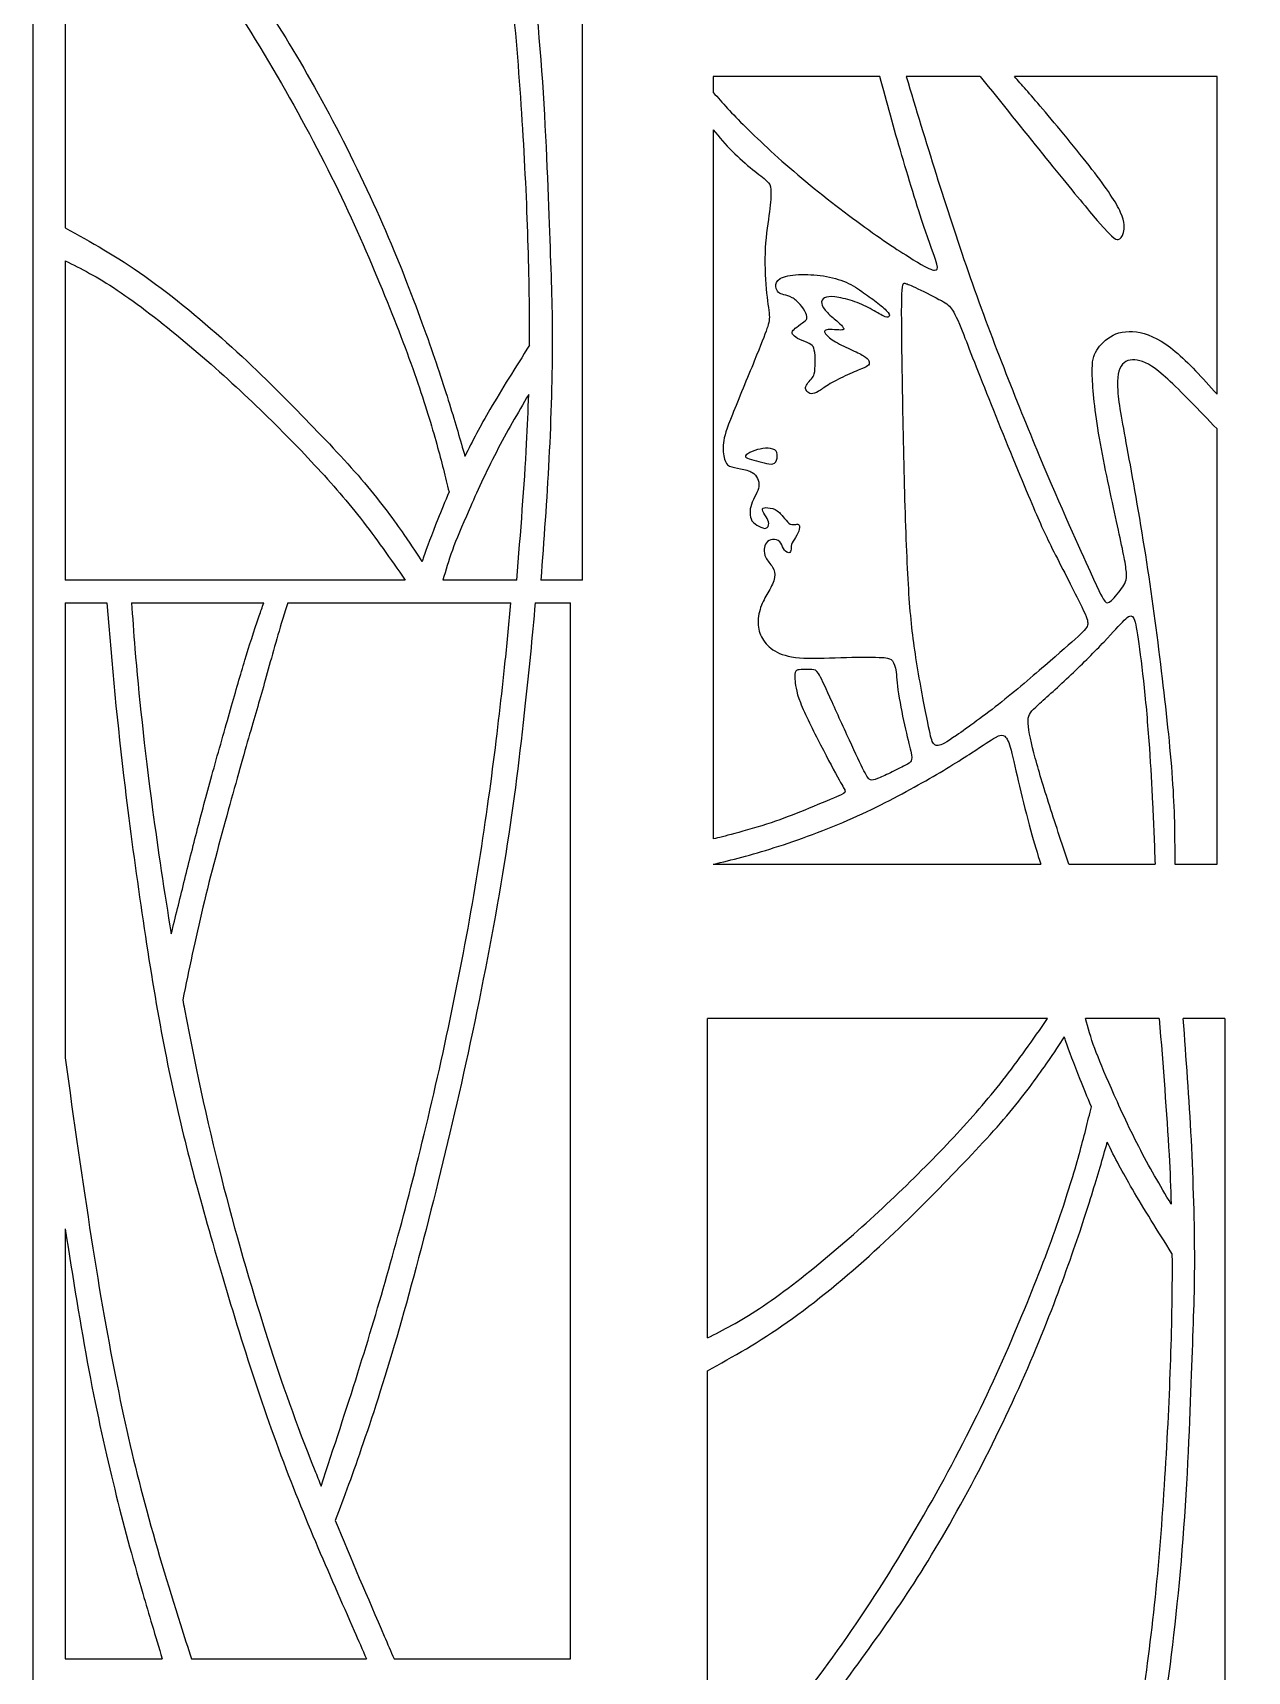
# Model space of a CAD drawing. Extents: x 0 to 80.9, y -7.4 to 60.
# Drawn here: x 43.56 to 53.63, y 6.97 to 20.57 of the extents above; entities that cross this region are included whole.
import ezdxf

# ---------------------------------------------------------------- set-up
doc = ezdxf.new("R2010")
doc.units = 0
doc.header["$MEASUREMENT"] = 0
doc.layers.add('LAYER_1', color=7, linetype='CONTINUOUS')

msp = doc.modelspace()

# ---------------------------------------------------------------- linework, layer by layer
at = {"layer": 'LAYER_1'}
msp.add_lwpolyline([(43.556, 0), (80.924, 0), (80.924, 36.314), (43.556, 36.314), (43.556, 0)], close=True, dxfattribs=at)
for points in [[(43.824, 22.557), (43.824, 22.557), (43.824, 18.949), (43.824, 18.949)], [(51.414, 20.205), (51.414, 20.205), (50.8, 20.205), (50.8, 20.205)], [(49.2, 19.763), (49.2, 19.763), (49.2, 13.878), (49.2, 13.878)], [(43.824, 18.677), (43.824, 18.677), (43.824, 16.027), (43.824, 16.027)], [(46.645, 16.027), (46.645, 16.027), (43.824, 16.027), (43.824, 16.027)], [(47.571, 16.027), (47.571, 16.027), (46.958, 16.027), (46.958, 16.027)], [(48.114, 16.027), (48.114, 16.027), (47.77, 16.027), (47.77, 16.027)], [(43.824, 15.838), (43.824, 15.838), (43.824, 12.061), (43.824, 12.061)], [(43.824, 15.838), (43.824, 15.838), (44.171, 15.838), (44.171, 15.838)], [(44.375, 15.838), (44.375, 15.838), (45.472, 15.838), (45.472, 15.838)], [(45.67, 15.838), (45.67, 15.838), (47.522, 15.838), (47.522, 15.838)], [(47.723, 15.838), (47.723, 15.838), (48.015, 15.838), (48.015, 15.838)], [(48.015, 7.073), (48.015, 7.073), (48.015, 15.838), (48.015, 15.838)], [(49.2, 13.668), (49.2, 13.668), (51.916, 13.668), (51.916, 13.668)], [(52.149, 13.668), (52.149, 13.668), (52.864, 13.668), (52.864, 13.668)], [(49.152, 9.738), (49.152, 9.738), (49.152, 12.388), (49.152, 12.388)], [(51.973, 12.388), (51.973, 12.388), (49.152, 12.388), (49.152, 12.388)], [(52.899, 12.388), (52.899, 12.388), (52.286, 12.388), (52.286, 12.388)], [(53.442, 12.388), (53.442, 12.388), (53.098, 12.388), (53.098, 12.388)], [(43.824, 10.643), (43.824, 10.643), (43.824, 7.073), (43.824, 7.073)], [(49.152, 5.857), (49.152, 5.857), (49.152, 9.465), (49.152, 9.465)], [(43.824, 7.073), (43.824, 7.073), (44.63, 7.073), (44.63, 7.073)], [(44.872, 7.073), (44.872, 7.073), (46.324, 7.073), (46.324, 7.073)], [(46.552, 7.073), (46.552, 7.073), (48.015, 7.073), (48.015, 7.073)]]:
    msp.add_open_spline(points, degree=3, dxfattribs=at)
for points, knots in [([(43.824, 22.557), (43.991, 22.378), (44.159, 22.198), (44.345, 21.981), (44.345, 21.981), (44.531, 21.764), (44.735, 21.51), (44.942, 21.217), (44.942, 21.217), (45.149, 20.925), (45.357, 20.594), (45.547, 20.27), (45.547, 20.27), (45.737, 19.945), (45.909, 19.627), (46.06, 19.319), (46.06, 19.319), (46.211, 19.011), (46.341, 18.714), (46.453, 18.44), (46.453, 18.44), (46.566, 18.166), (46.661, 17.916), (46.736, 17.701), (46.736, 17.701), (46.81, 17.486), (46.864, 17.307), (46.906, 17.155), (46.906, 17.155), (46.948, 17.004), (46.978, 16.881), (47.008, 16.759)], [0, 0, 0, 0, 0.111111, 0.111111, 0.111111, 0.111111, 0.222222, 0.222222, 0.222222, 0.222222, 0.333333, 0.333333, 0.333333, 0.333333, 0.444444, 0.444444, 0.444444, 0.444444, 0.555556, 0.555556, 0.555556, 0.555556, 0.666667, 0.666667, 0.666667, 0.666667, 0.777778, 0.777778, 0.777778, 0.777778, 1, 1, 1, 1]), ([(44.134, 22.557), (44.295, 22.371), (44.456, 22.185), (44.626, 21.973), (44.626, 21.973), (44.795, 21.76), (44.973, 21.52), (45.134, 21.297), (45.134, 21.297), (45.295, 21.074), (45.44, 20.867), (45.595, 20.62), (45.595, 20.62), (45.75, 20.373), (45.915, 20.086), (46.072, 19.784), (46.072, 19.784), (46.229, 19.483), (46.378, 19.166), (46.504, 18.872), (46.504, 18.872), (46.63, 18.577), (46.733, 18.305), (46.816, 18.073), (46.816, 18.073), (46.899, 17.842), (46.961, 17.652), (47.011, 17.489), (47.011, 17.489), (47.062, 17.326), (47.101, 17.189), (47.14, 17.053)], [0, 0, 0, 0, 0.111111, 0.111111, 0.111111, 0.111111, 0.222222, 0.222222, 0.222222, 0.222222, 0.333333, 0.333333, 0.333333, 0.333333, 0.444444, 0.444444, 0.444444, 0.444444, 0.555556, 0.555556, 0.555556, 0.555556, 0.666667, 0.666667, 0.666667, 0.666667, 0.777778, 0.777778, 0.777778, 0.777778, 1, 1, 1, 1]), ([(47.676, 17.976), (47.677, 18.009), (47.677, 18.042), (47.677, 18.074), (47.677, 18.074), (47.677, 18.364), (47.67, 18.655), (47.659, 18.968), (47.659, 18.968), (47.648, 19.281), (47.631, 19.616), (47.607, 19.967), (47.607, 19.967), (47.584, 20.318), (47.553, 20.686), (47.516, 21.018), (47.516, 21.018), (47.478, 21.35), (47.435, 21.645), (47.393, 21.896), (47.393, 21.896), (47.35, 22.146), (47.309, 22.352), (47.268, 22.557)], [0, 0, 0, 0, 0.142857, 0.142857, 0.142857, 0.142857, 0.285714, 0.285714, 0.285714, 0.285714, 0.428571, 0.428571, 0.428571, 0.428571, 0.571429, 0.571429, 0.571429, 0.571429, 0.714286, 0.714286, 0.714286, 0.714286, 1, 1, 1, 1]), ([(48.114, 16.027), (48.114, 16.027), (48.114, 22.557), (48.114, 22.557), (48.114, 22.557), (48.114, 22.557), (47.472, 22.557), (47.472, 22.557)], [0, 0, 0, 0, 0.333333, 0.333333, 0.333333, 0.333333, 1, 1, 1, 1]), ([(47.472, 22.557), (47.526, 22.275), (47.58, 21.993), (47.633, 21.609), (47.633, 21.609), (47.687, 21.226), (47.741, 20.74), (47.776, 20.252), (47.776, 20.252), (47.811, 19.765), (47.828, 19.275), (47.841, 18.915), (47.841, 18.915), (47.854, 18.556), (47.865, 18.326), (47.865, 18.032), (47.865, 18.032), (47.865, 17.738), (47.854, 17.378), (47.837, 17.033), (47.837, 17.033), (47.819, 16.688), (47.794, 16.357), (47.77, 16.027)], [0, 0, 0, 0, 0.142857, 0.142857, 0.142857, 0.142857, 0.285714, 0.285714, 0.285714, 0.285714, 0.428571, 0.428571, 0.428571, 0.428571, 0.571429, 0.571429, 0.571429, 0.571429, 0.714286, 0.714286, 0.714286, 0.714286, 1, 1, 1, 1]), ([(50.58, 20.205), (50.58, 20.205), (49.2, 20.205), (49.2, 20.205), (49.2, 20.205), (49.2, 20.205), (49.2, 20.073), (49.2, 20.073)], [0, 0, 0, 0, 0.333333, 0.333333, 0.333333, 0.333333, 1, 1, 1, 1]), ([(49.2, 20.073), (49.275, 19.988), (49.35, 19.902), (49.47, 19.784), (49.47, 19.784), (49.589, 19.666), (49.752, 19.515), (49.934, 19.362), (49.934, 19.362), (50.116, 19.21), (50.317, 19.055), (50.489, 18.932), (50.489, 18.932), (50.662, 18.808), (50.806, 18.716), (50.894, 18.664), (50.894, 18.664), (50.982, 18.612), (51.013, 18.599), (51.034, 18.598), (51.034, 18.598), (51.055, 18.597), (51.065, 18.607), (51.055, 18.649), (51.055, 18.649), (51.044, 18.691), (51.013, 18.764), (50.96, 18.922), (50.96, 18.922), (50.906, 19.08), (50.831, 19.323), (50.764, 19.551), (50.764, 19.551), (50.697, 19.779), (50.639, 19.992), (50.58, 20.205)], [0, 0, 0, 0, 0.1, 0.1, 0.1, 0.1, 0.2, 0.2, 0.2, 0.2, 0.3, 0.3, 0.3, 0.3, 0.4, 0.4, 0.4, 0.4, 0.5, 0.5, 0.5, 0.5, 0.6, 0.6, 0.6, 0.6, 0.7, 0.7, 0.7, 0.7, 0.8, 0.8, 0.8, 0.8, 1, 1, 1, 1]), ([(50.8, 20.205), (50.963, 19.666), (51.126, 19.126), (51.314, 18.587), (51.314, 18.587), (51.502, 18.047), (51.716, 17.507), (51.9, 17.067), (51.9, 17.067), (52.084, 16.627), (52.239, 16.286), (52.325, 16.097), (52.325, 16.097), (52.412, 15.907), (52.431, 15.87), (52.447, 15.851), (52.447, 15.851), (52.462, 15.832), (52.475, 15.832), (52.502, 15.857), (52.502, 15.857), (52.529, 15.882), (52.571, 15.933), (52.597, 15.971), (52.597, 15.971), (52.623, 16.01), (52.634, 16.037), (52.623, 16.121), (52.623, 16.121), (52.613, 16.204), (52.581, 16.345), (52.537, 16.55), (52.537, 16.55), (52.492, 16.754), (52.433, 17.024), (52.396, 17.245), (52.396, 17.245), (52.36, 17.466), (52.345, 17.637), (52.343, 17.743), (52.343, 17.743), (52.341, 17.848), (52.351, 17.888), (52.38, 17.933), (52.38, 17.933), (52.408, 17.978), (52.454, 18.028), (52.516, 18.058), (52.516, 18.058), (52.577, 18.089), (52.655, 18.099), (52.741, 18.08), (52.741, 18.08), (52.828, 18.062), (52.924, 18.013), (53.032, 17.924), (53.032, 17.924), (53.14, 17.834), (53.259, 17.702), (53.378, 17.57)], [0, 0, 0, 0, 0.0625, 0.0625, 0.0625, 0.0625, 0.125, 0.125, 0.125, 0.125, 0.1875, 0.1875, 0.1875, 0.1875, 0.25, 0.25, 0.25, 0.25, 0.3125, 0.3125, 0.3125, 0.3125, 0.375, 0.375, 0.375, 0.375, 0.4375, 0.4375, 0.4375, 0.4375, 0.5, 0.5, 0.5, 0.5, 0.5625, 0.5625, 0.5625, 0.5625, 0.625, 0.625, 0.625, 0.625, 0.6875, 0.6875, 0.6875, 0.6875, 0.75, 0.75, 0.75, 0.75, 0.8125, 0.8125, 0.8125, 0.8125, 0.875, 0.875, 0.875, 0.875, 1, 1, 1, 1]), ([(51.414, 20.205), (51.772, 19.76), (52.13, 19.314), (52.321, 19.086), (52.321, 19.086), (52.512, 18.858), (52.538, 18.848), (52.557, 18.852), (52.557, 18.852), (52.577, 18.856), (52.592, 18.875), (52.601, 18.91), (52.601, 18.91), (52.611, 18.944), (52.615, 18.994), (52.578, 19.077), (52.578, 19.077), (52.542, 19.16), (52.464, 19.275), (52.341, 19.435), (52.341, 19.435), (52.218, 19.595), (52.048, 19.799), (51.933, 19.935), (51.933, 19.935), (51.818, 20.071), (51.757, 20.138), (51.697, 20.205)], [0, 0, 0, 0, 0.125, 0.125, 0.125, 0.125, 0.25, 0.25, 0.25, 0.25, 0.375, 0.375, 0.375, 0.375, 0.5, 0.5, 0.5, 0.5, 0.625, 0.625, 0.625, 0.625, 0.75, 0.75, 0.75, 0.75, 1, 1, 1, 1]), ([(53.378, 17.57), (53.378, 17.57), (53.378, 20.205), (53.378, 20.205), (53.378, 20.205), (53.378, 20.205), (51.697, 20.205), (51.697, 20.205)], [0, 0, 0, 0, 0.333333, 0.333333, 0.333333, 0.333333, 1, 1, 1, 1]), ([(49.2, 19.763), (49.251, 19.702), (49.301, 19.642), (49.357, 19.585), (49.357, 19.585), (49.413, 19.529), (49.473, 19.476), (49.525, 19.435), (49.525, 19.435), (49.576, 19.394), (49.618, 19.363), (49.642, 19.34), (49.642, 19.34), (49.667, 19.317), (49.674, 19.302), (49.677, 19.269), (49.677, 19.269), (49.68, 19.236), (49.679, 19.186), (49.67, 19.111), (49.67, 19.111), (49.661, 19.037), (49.643, 18.939), (49.634, 18.826), (49.634, 18.826), (49.626, 18.713), (49.627, 18.585), (49.635, 18.481), (49.635, 18.481), (49.643, 18.377), (49.657, 18.297), (49.663, 18.244), (49.663, 18.244), (49.668, 18.191), (49.664, 18.166), (49.645, 18.113), (49.645, 18.113), (49.627, 18.06), (49.595, 17.978), (49.54, 17.844), (49.54, 17.844), (49.485, 17.71), (49.407, 17.524), (49.359, 17.401), (49.359, 17.401), (49.31, 17.278), (49.29, 17.219), (49.284, 17.165), (49.284, 17.165), (49.278, 17.111), (49.285, 17.063), (49.293, 17.031), (49.293, 17.031), (49.302, 16.999), (49.311, 16.983), (49.334, 16.973), (49.334, 16.973), (49.356, 16.963), (49.392, 16.957), (49.427, 16.95), (49.427, 16.95), (49.463, 16.943), (49.498, 16.933), (49.522, 16.92), (49.522, 16.92), (49.545, 16.907), (49.557, 16.89), (49.566, 16.87), (49.566, 16.87), (49.575, 16.85), (49.581, 16.826), (49.579, 16.803), (49.579, 16.803), (49.577, 16.781), (49.566, 16.76), (49.553, 16.735), (49.553, 16.735), (49.54, 16.71), (49.525, 16.68), (49.516, 16.654), (49.516, 16.654), (49.507, 16.628), (49.505, 16.605), (49.505, 16.582), (49.505, 16.582), (49.506, 16.56), (49.509, 16.538), (49.521, 16.519), (49.521, 16.519), (49.534, 16.5), (49.556, 16.485), (49.578, 16.473), (49.578, 16.473), (49.6, 16.461), (49.622, 16.452), (49.637, 16.457), (49.637, 16.457), (49.652, 16.462), (49.661, 16.479), (49.66, 16.497), (49.66, 16.497), (49.659, 16.514), (49.65, 16.531), (49.638, 16.551), (49.638, 16.551), (49.625, 16.571), (49.609, 16.596), (49.607, 16.61), (49.607, 16.61), (49.605, 16.624), (49.617, 16.628), (49.637, 16.628), (49.637, 16.628), (49.657, 16.628), (49.687, 16.624), (49.712, 16.611), (49.712, 16.611), (49.738, 16.598), (49.76, 16.576), (49.778, 16.554), (49.778, 16.554), (49.796, 16.532), (49.811, 16.51), (49.827, 16.498), (49.827, 16.498), (49.842, 16.487), (49.859, 16.486), (49.874, 16.487), (49.874, 16.487), (49.888, 16.489), (49.901, 16.493), (49.908, 16.488), (49.908, 16.488), (49.916, 16.483), (49.918, 16.468), (49.913, 16.448), (49.913, 16.448), (49.908, 16.428), (49.897, 16.403), (49.883, 16.381), (49.883, 16.381), (49.87, 16.359), (49.854, 16.34), (49.848, 16.322), (49.848, 16.322), (49.842, 16.303), (49.847, 16.284), (49.844, 16.271), (49.844, 16.271), (49.84, 16.258), (49.83, 16.25), (49.818, 16.254), (49.818, 16.254), (49.806, 16.257), (49.792, 16.27), (49.782, 16.289), (49.782, 16.289), (49.772, 16.307), (49.766, 16.33), (49.751, 16.345), (49.751, 16.345), (49.737, 16.359), (49.714, 16.366), (49.692, 16.363), (49.692, 16.363), (49.671, 16.361), (49.651, 16.351), (49.64, 16.336), (49.64, 16.336), (49.628, 16.322), (49.625, 16.303), (49.623, 16.282), (49.623, 16.282), (49.622, 16.261), (49.622, 16.238), (49.635, 16.213), (49.635, 16.213), (49.648, 16.188), (49.674, 16.161), (49.691, 16.134), (49.691, 16.134), (49.708, 16.107), (49.715, 16.081), (49.709, 16.048), (49.709, 16.048), (49.702, 16.014), (49.682, 15.973), (49.661, 15.935), (49.661, 15.935), (49.64, 15.897), (49.617, 15.861), (49.599, 15.817), (49.599, 15.817), (49.582, 15.773), (49.571, 15.719), (49.571, 15.671), (49.571, 15.671), (49.572, 15.623), (49.584, 15.58), (49.607, 15.541), (49.607, 15.541), (49.63, 15.502), (49.664, 15.466), (49.711, 15.438), (49.711, 15.438), (49.759, 15.41), (49.821, 15.389), (49.914, 15.381), (49.914, 15.381), (50.008, 15.374), (50.133, 15.38), (50.258, 15.384), (50.258, 15.384), (50.382, 15.387), (50.505, 15.387), (50.575, 15.385), (50.575, 15.385), (50.644, 15.383), (50.66, 15.378), (50.675, 15.366), (50.675, 15.366), (50.689, 15.354), (50.703, 15.334), (50.711, 15.296), (50.711, 15.296), (50.719, 15.257), (50.721, 15.2), (50.732, 15.115), (50.732, 15.115), (50.744, 15.03), (50.765, 14.918), (50.786, 14.824), (50.786, 14.824), (50.807, 14.73), (50.828, 14.654), (50.838, 14.606), (50.838, 14.606), (50.848, 14.559), (50.848, 14.54), (50.842, 14.526), (50.842, 14.526), (50.835, 14.513), (50.821, 14.504), (50.79, 14.488), (50.79, 14.488), (50.76, 14.472), (50.711, 14.448), (50.669, 14.427), (50.669, 14.427), (50.626, 14.407), (50.588, 14.39), (50.561, 14.379), (50.561, 14.379), (50.535, 14.368), (50.519, 14.363), (50.504, 14.369), (50.504, 14.369), (50.49, 14.374), (50.476, 14.391), (50.449, 14.444), (50.449, 14.444), (50.422, 14.496), (50.381, 14.584), (50.329, 14.698), (50.329, 14.698), (50.276, 14.813), (50.213, 14.954), (50.167, 15.055), (50.167, 15.055), (50.121, 15.157), (50.092, 15.218), (50.073, 15.25), (50.073, 15.25), (50.053, 15.281), (50.041, 15.282), (50.017, 15.283), (50.017, 15.283), (49.992, 15.284), (49.954, 15.285), (49.929, 15.284), (49.929, 15.284), (49.904, 15.283), (49.892, 15.28), (49.884, 15.27), (49.884, 15.27), (49.877, 15.259), (49.875, 15.241), (49.877, 15.203), (49.877, 15.203), (49.879, 15.165), (49.885, 15.106), (49.922, 15.01), (49.922, 15.01), (49.96, 14.913), (50.028, 14.778), (50.09, 14.658), (50.09, 14.658), (50.152, 14.538), (50.208, 14.432), (50.243, 14.369), (50.243, 14.369), (50.279, 14.307), (50.292, 14.287), (50.293, 14.273), (50.293, 14.273), (50.294, 14.26), (50.283, 14.252), (50.223, 14.227), (50.223, 14.227), (50.162, 14.201), (50.054, 14.157), (49.958, 14.118), (49.958, 14.118), (49.862, 14.08), (49.78, 14.046), (49.679, 14.013), (49.679, 14.013), (49.579, 13.979), (49.461, 13.946), (49.378, 13.923), (49.378, 13.923), (49.295, 13.901), (49.247, 13.889), (49.2, 13.878)], [0, 0, 0, 0, 0.012195, 0.012195, 0.012195, 0.012195, 0.02439, 0.02439, 0.02439, 0.02439, 0.036585, 0.036585, 0.036585, 0.036585, 0.04878, 0.04878, 0.04878, 0.04878, 0.060976, 0.060976, 0.060976, 0.060976, 0.073171, 0.073171, 0.073171, 0.073171, 0.085366, 0.085366, 0.085366, 0.085366, 0.097561, 0.097561, 0.097561, 0.097561, 0.109756, 0.109756, 0.109756, 0.109756, 0.121951, 0.121951, 0.121951, 0.121951, 0.134146, 0.134146, 0.134146, 0.134146, 0.146341, 0.146341, 0.146341, 0.146341, 0.158537, 0.158537, 0.158537, 0.158537, 0.170732, 0.170732, 0.170732, 0.170732, 0.182927, 0.182927, 0.182927, 0.182927, 0.195122, 0.195122, 0.195122, 0.195122, 0.207317, 0.207317, 0.207317, 0.207317, 0.219512, 0.219512, 0.219512, 0.219512, 0.231707, 0.231707, 0.231707, 0.231707, 0.243902, 0.243902, 0.243902, 0.243902, 0.256098, 0.256098, 0.256098, 0.256098, 0.268293, 0.268293, 0.268293, 0.268293, 0.280488, 0.280488, 0.280488, 0.280488, 0.292683, 0.292683, 0.292683, 0.292683, 0.304878, 0.304878, 0.304878, 0.304878, 0.317073, 0.317073, 0.317073, 0.317073, 0.329268, 0.329268, 0.329268, 0.329268, 0.341463, 0.341463, 0.341463, 0.341463, 0.353659, 0.353659, 0.353659, 0.353659, 0.365854, 0.365854, 0.365854, 0.365854, 0.378049, 0.378049, 0.378049, 0.378049, 0.390244, 0.390244, 0.390244, 0.390244, 0.402439, 0.402439, 0.402439, 0.402439, 0.414634, 0.414634, 0.414634, 0.414634, 0.426829, 0.426829, 0.426829, 0.426829, 0.439024, 0.439024, 0.439024, 0.439024, 0.45122, 0.45122, 0.45122, 0.45122, 0.463415, 0.463415, 0.463415, 0.463415, 0.47561, 0.47561, 0.47561, 0.47561, 0.487805, 0.487805, 0.487805, 0.487805, 0.5, 0.5, 0.5, 0.5, 0.512195, 0.512195, 0.512195, 0.512195, 0.52439, 0.52439, 0.52439, 0.52439, 0.536585, 0.536585, 0.536585, 0.536585, 0.54878, 0.54878, 0.54878, 0.54878, 0.560976, 0.560976, 0.560976, 0.560976, 0.573171, 0.573171, 0.573171, 0.573171, 0.585366, 0.585366, 0.585366, 0.585366, 0.597561, 0.597561, 0.597561, 0.597561, 0.609756, 0.609756, 0.609756, 0.609756, 0.621951, 0.621951, 0.621951, 0.621951, 0.634146, 0.634146, 0.634146, 0.634146, 0.646341, 0.646341, 0.646341, 0.646341, 0.658537, 0.658537, 0.658537, 0.658537, 0.670732, 0.670732, 0.670732, 0.670732, 0.682927, 0.682927, 0.682927, 0.682927, 0.695122, 0.695122, 0.695122, 0.695122, 0.707317, 0.707317, 0.707317, 0.707317, 0.719512, 0.719512, 0.719512, 0.719512, 0.731707, 0.731707, 0.731707, 0.731707, 0.743902, 0.743902, 0.743902, 0.743902, 0.756098, 0.756098, 0.756098, 0.756098, 0.768293, 0.768293, 0.768293, 0.768293, 0.780488, 0.780488, 0.780488, 0.780488, 0.792683, 0.792683, 0.792683, 0.792683, 0.804878, 0.804878, 0.804878, 0.804878, 0.817073, 0.817073, 0.817073, 0.817073, 0.829268, 0.829268, 0.829268, 0.829268, 0.841463, 0.841463, 0.841463, 0.841463, 0.853659, 0.853659, 0.853659, 0.853659, 0.865854, 0.865854, 0.865854, 0.865854, 0.878049, 0.878049, 0.878049, 0.878049, 0.890244, 0.890244, 0.890244, 0.890244, 0.902439, 0.902439, 0.902439, 0.902439, 0.914634, 0.914634, 0.914634, 0.914634, 0.926829, 0.926829, 0.926829, 0.926829, 0.939024, 0.939024, 0.939024, 0.939024, 0.95122, 0.95122, 0.95122, 0.95122, 0.963415, 0.963415, 0.963415, 0.963415, 0.97561, 0.97561, 0.97561, 0.97561, 1, 1, 1, 1]), ([(43.824, 18.949), (44.037, 18.832), (44.25, 18.714), (44.485, 18.548), (44.485, 18.548), (44.721, 18.381), (44.979, 18.166), (45.207, 17.959), (45.207, 17.959), (45.436, 17.751), (45.634, 17.55), (45.817, 17.362), (45.817, 17.362), (46, 17.174), (46.167, 16.999), (46.307, 16.833), (46.307, 16.833), (46.446, 16.668), (46.558, 16.513), (46.633, 16.406), (46.633, 16.406), (46.708, 16.299), (46.746, 16.239), (46.784, 16.18)], [0, 0, 0, 0, 0.142857, 0.142857, 0.142857, 0.142857, 0.285714, 0.285714, 0.285714, 0.285714, 0.428571, 0.428571, 0.428571, 0.428571, 0.571429, 0.571429, 0.571429, 0.571429, 0.714286, 0.714286, 0.714286, 0.714286, 1, 1, 1, 1]), ([(43.824, 18.677), (43.956, 18.611), (44.088, 18.544), (44.256, 18.433), (44.256, 18.433), (44.423, 18.321), (44.626, 18.164), (44.82, 18.002), (44.82, 18.002), (45.014, 17.84), (45.2, 17.672), (45.376, 17.505), (45.376, 17.505), (45.551, 17.338), (45.717, 17.17), (45.866, 17.011), (45.866, 17.011), (46.014, 16.852), (46.147, 16.701), (46.274, 16.539), (46.274, 16.539), (46.401, 16.376), (46.523, 16.201), (46.645, 16.027)], [0, 0, 0, 0, 0.142857, 0.142857, 0.142857, 0.142857, 0.285714, 0.285714, 0.285714, 0.285714, 0.428571, 0.428571, 0.428571, 0.428571, 0.571429, 0.571429, 0.571429, 0.571429, 0.714286, 0.714286, 0.714286, 0.714286, 1, 1, 1, 1]), ([(50.447, 18.411), (50.404, 18.441), (50.357, 18.473), (50.302, 18.498), (50.302, 18.498), (50.246, 18.522), (50.182, 18.539), (50.113, 18.55), (50.113, 18.55), (50.045, 18.56), (49.972, 18.564), (49.907, 18.561), (49.907, 18.561), (49.842, 18.557), (49.785, 18.547), (49.754, 18.528), (49.754, 18.528), (49.723, 18.51), (49.718, 18.484), (49.719, 18.463), (49.719, 18.463), (49.721, 18.441), (49.729, 18.424), (49.741, 18.414), (49.741, 18.414), (49.752, 18.404), (49.766, 18.399), (49.785, 18.394), (49.785, 18.394), (49.805, 18.389), (49.829, 18.383), (49.853, 18.37), (49.853, 18.37), (49.877, 18.357), (49.901, 18.338), (49.921, 18.314), (49.921, 18.314), (49.941, 18.291), (49.958, 18.264), (49.967, 18.242), (49.967, 18.242), (49.976, 18.22), (49.977, 18.203), (49.975, 18.194), (49.975, 18.194), (49.973, 18.184), (49.967, 18.181), (49.952, 18.17), (49.952, 18.17), (49.936, 18.159), (49.911, 18.14), (49.893, 18.126), (49.893, 18.126), (49.874, 18.111), (49.863, 18.102), (49.858, 18.092), (49.858, 18.092), (49.853, 18.081), (49.854, 18.07), (49.864, 18.059), (49.864, 18.059), (49.874, 18.047), (49.892, 18.035), (49.917, 18.024), (49.917, 18.024), (49.943, 18.012), (49.975, 18), (49.996, 17.99), (49.996, 17.99), (50.017, 17.979), (50.026, 17.97), (50.033, 17.951), (50.033, 17.951), (50.04, 17.931), (50.044, 17.902), (50.045, 17.865), (50.045, 17.865), (50.046, 17.828), (50.044, 17.783), (50.041, 17.756), (50.041, 17.756), (50.037, 17.729), (50.033, 17.72), (50.023, 17.708), (50.023, 17.708), (50.012, 17.695), (49.997, 17.679), (49.985, 17.664), (49.985, 17.664), (49.974, 17.65), (49.967, 17.636), (49.966, 17.624), (49.966, 17.624), (49.965, 17.612), (49.969, 17.601), (49.977, 17.592), (49.977, 17.592), (49.985, 17.583), (49.997, 17.575), (50.013, 17.573), (50.013, 17.573), (50.029, 17.572), (50.049, 17.577), (50.071, 17.59), (50.071, 17.59), (50.093, 17.604), (50.117, 17.624), (50.155, 17.648), (50.155, 17.648), (50.192, 17.671), (50.243, 17.697), (50.295, 17.72), (50.295, 17.72), (50.346, 17.744), (50.397, 17.765), (50.43, 17.779), (50.43, 17.779), (50.464, 17.794), (50.479, 17.801), (50.487, 17.811), (50.487, 17.811), (50.495, 17.821), (50.496, 17.833), (50.49, 17.846), (50.49, 17.846), (50.484, 17.859), (50.472, 17.873), (50.446, 17.888), (50.446, 17.888), (50.421, 17.904), (50.382, 17.92), (50.336, 17.942), (50.336, 17.942), (50.29, 17.963), (50.237, 17.988), (50.199, 18.012), (50.199, 18.012), (50.162, 18.036), (50.141, 18.058), (50.131, 18.071), (50.131, 18.071), (50.121, 18.085), (50.122, 18.089), (50.125, 18.094), (50.125, 18.094), (50.128, 18.099), (50.134, 18.104), (50.152, 18.106), (50.152, 18.106), (50.17, 18.107), (50.2, 18.104), (50.224, 18.103), (50.224, 18.103), (50.248, 18.101), (50.266, 18.101), (50.275, 18.103), (50.275, 18.103), (50.284, 18.105), (50.285, 18.111), (50.278, 18.121), (50.278, 18.121), (50.272, 18.132), (50.259, 18.147), (50.234, 18.169), (50.234, 18.169), (50.209, 18.191), (50.173, 18.218), (50.146, 18.246), (50.146, 18.246), (50.12, 18.273), (50.103, 18.299), (50.099, 18.321), (50.099, 18.321), (50.095, 18.343), (50.105, 18.361), (50.123, 18.37), (50.123, 18.37), (50.141, 18.379), (50.168, 18.381), (50.208, 18.376), (50.208, 18.376), (50.248, 18.371), (50.302, 18.36), (50.354, 18.343), (50.354, 18.343), (50.407, 18.326), (50.457, 18.303), (50.502, 18.279), (50.502, 18.279), (50.547, 18.256), (50.585, 18.23), (50.61, 18.218), (50.61, 18.218), (50.636, 18.205), (50.647, 18.204), (50.654, 18.21), (50.654, 18.21), (50.662, 18.216), (50.665, 18.228), (50.65, 18.248), (50.65, 18.248), (50.634, 18.268), (50.601, 18.296), (50.565, 18.325), (50.565, 18.325), (50.529, 18.353), (50.49, 18.381), (50.447, 18.411)], [0, 0, 0, 0, 0.018868, 0.018868, 0.018868, 0.018868, 0.037736, 0.037736, 0.037736, 0.037736, 0.056604, 0.056604, 0.056604, 0.056604, 0.075472, 0.075472, 0.075472, 0.075472, 0.09434, 0.09434, 0.09434, 0.09434, 0.113208, 0.113208, 0.113208, 0.113208, 0.132075, 0.132075, 0.132075, 0.132075, 0.150943, 0.150943, 0.150943, 0.150943, 0.169811, 0.169811, 0.169811, 0.169811, 0.188679, 0.188679, 0.188679, 0.188679, 0.207547, 0.207547, 0.207547, 0.207547, 0.226415, 0.226415, 0.226415, 0.226415, 0.245283, 0.245283, 0.245283, 0.245283, 0.264151, 0.264151, 0.264151, 0.264151, 0.283019, 0.283019, 0.283019, 0.283019, 0.301887, 0.301887, 0.301887, 0.301887, 0.320755, 0.320755, 0.320755, 0.320755, 0.339623, 0.339623, 0.339623, 0.339623, 0.358491, 0.358491, 0.358491, 0.358491, 0.377358, 0.377358, 0.377358, 0.377358, 0.396226, 0.396226, 0.396226, 0.396226, 0.415094, 0.415094, 0.415094, 0.415094, 0.433962, 0.433962, 0.433962, 0.433962, 0.45283, 0.45283, 0.45283, 0.45283, 0.471698, 0.471698, 0.471698, 0.471698, 0.490566, 0.490566, 0.490566, 0.490566, 0.509434, 0.509434, 0.509434, 0.509434, 0.528302, 0.528302, 0.528302, 0.528302, 0.54717, 0.54717, 0.54717, 0.54717, 0.566038, 0.566038, 0.566038, 0.566038, 0.584906, 0.584906, 0.584906, 0.584906, 0.603774, 0.603774, 0.603774, 0.603774, 0.622642, 0.622642, 0.622642, 0.622642, 0.641509, 0.641509, 0.641509, 0.641509, 0.660377, 0.660377, 0.660377, 0.660377, 0.679245, 0.679245, 0.679245, 0.679245, 0.698113, 0.698113, 0.698113, 0.698113, 0.716981, 0.716981, 0.716981, 0.716981, 0.735849, 0.735849, 0.735849, 0.735849, 0.754717, 0.754717, 0.754717, 0.754717, 0.773585, 0.773585, 0.773585, 0.773585, 0.792453, 0.792453, 0.792453, 0.792453, 0.811321, 0.811321, 0.811321, 0.811321, 0.830189, 0.830189, 0.830189, 0.830189, 0.849057, 0.849057, 0.849057, 0.849057, 0.867925, 0.867925, 0.867925, 0.867925, 0.886792, 0.886792, 0.886792, 0.886792, 0.90566, 0.90566, 0.90566, 0.90566, 0.924528, 0.924528, 0.924528, 0.924528, 0.943396, 0.943396, 0.943396, 0.943396, 0.962264, 0.962264, 0.962264, 0.962264, 1, 1, 1, 1]), ([(51.827, 16.695), (51.748, 16.883), (51.627, 17.175), (51.523, 17.436), (51.523, 17.436), (51.419, 17.696), (51.331, 17.924), (51.277, 18.062), (51.277, 18.062), (51.222, 18.199), (51.2, 18.246), (51.176, 18.278), (51.176, 18.278), (51.153, 18.31), (51.128, 18.327), (51.072, 18.356), (51.072, 18.356), (51.016, 18.386), (50.929, 18.429), (50.876, 18.454), (50.876, 18.454), (50.822, 18.479), (50.802, 18.487), (50.788, 18.489), (50.788, 18.489), (50.774, 18.491), (50.766, 18.488), (50.763, 18.355), (50.763, 18.355), (50.761, 18.222), (50.764, 17.96), (50.769, 17.654), (50.769, 17.654), (50.774, 17.349), (50.781, 17.001), (50.79, 16.694), (50.79, 16.694), (50.799, 16.387), (50.81, 16.121), (50.823, 15.913), (50.823, 15.913), (50.837, 15.705), (50.854, 15.555), (50.881, 15.381), (50.881, 15.381), (50.908, 15.206), (50.946, 15.009), (50.97, 14.886), (50.97, 14.886), (50.994, 14.764), (51.004, 14.717), (51.016, 14.688), (51.016, 14.688), (51.028, 14.66), (51.042, 14.649), (51.066, 14.653), (51.066, 14.653), (51.091, 14.657), (51.127, 14.676), (51.216, 14.737), (51.216, 14.737), (51.305, 14.799), (51.449, 14.902), (51.592, 15.016), (51.592, 15.016), (51.735, 15.13), (51.878, 15.255), (51.994, 15.354), (51.994, 15.354), (52.109, 15.454), (52.197, 15.53), (52.246, 15.577), (52.246, 15.577), (52.296, 15.625), (52.306, 15.645), (52.306, 15.671), (52.306, 15.671), (52.305, 15.697), (52.293, 15.729), (52.238, 15.842), (52.238, 15.842), (52.182, 15.955), (52.081, 16.149), (52.012, 16.287), (52.012, 16.287), (51.943, 16.425), (51.906, 16.507), (51.827, 16.695)], [0, 0, 0, 0, 0.043478, 0.043478, 0.043478, 0.043478, 0.086957, 0.086957, 0.086957, 0.086957, 0.130435, 0.130435, 0.130435, 0.130435, 0.173913, 0.173913, 0.173913, 0.173913, 0.217391, 0.217391, 0.217391, 0.217391, 0.26087, 0.26087, 0.26087, 0.26087, 0.304348, 0.304348, 0.304348, 0.304348, 0.347826, 0.347826, 0.347826, 0.347826, 0.391304, 0.391304, 0.391304, 0.391304, 0.434783, 0.434783, 0.434783, 0.434783, 0.478261, 0.478261, 0.478261, 0.478261, 0.521739, 0.521739, 0.521739, 0.521739, 0.565217, 0.565217, 0.565217, 0.565217, 0.608696, 0.608696, 0.608696, 0.608696, 0.652174, 0.652174, 0.652174, 0.652174, 0.695652, 0.695652, 0.695652, 0.695652, 0.73913, 0.73913, 0.73913, 0.73913, 0.782609, 0.782609, 0.782609, 0.782609, 0.826087, 0.826087, 0.826087, 0.826087, 0.869565, 0.869565, 0.869565, 0.869565, 0.913043, 0.913043, 0.913043, 0.913043, 1, 1, 1, 1]), ([(47.676, 17.976), (47.56, 17.791), (47.443, 17.606), (47.348, 17.443), (47.348, 17.443), (47.267, 17.304), (47.201, 17.181), (47.14, 17.053)], [0, 0, 0, 0, 0.333333, 0.333333, 0.333333, 0.333333, 1, 1, 1, 1]), ([(53.378, 17.281), (53.228, 17.438), (53.077, 17.595), (52.969, 17.693), (52.969, 17.693), (52.862, 17.792), (52.797, 17.832), (52.738, 17.847), (52.738, 17.847), (52.68, 17.863), (52.627, 17.855), (52.594, 17.817), (52.594, 17.817), (52.561, 17.779), (52.546, 17.712), (52.554, 17.598), (52.554, 17.598), (52.563, 17.484), (52.594, 17.323), (52.639, 17.078), (52.639, 17.078), (52.684, 16.832), (52.743, 16.501), (52.793, 16.175), (52.793, 16.175), (52.843, 15.849), (52.885, 15.527), (52.922, 15.211), (52.922, 15.211), (52.96, 14.895), (52.994, 14.586), (53.01, 14.33), (53.01, 14.33), (53.027, 14.073), (53.027, 13.87), (53.027, 13.668)], [0, 0, 0, 0, 0.1, 0.1, 0.1, 0.1, 0.2, 0.2, 0.2, 0.2, 0.3, 0.3, 0.3, 0.3, 0.4, 0.4, 0.4, 0.4, 0.5, 0.5, 0.5, 0.5, 0.6, 0.6, 0.6, 0.6, 0.7, 0.7, 0.7, 0.7, 0.8, 0.8, 0.8, 0.8, 1, 1, 1, 1]), ([(47.669, 17.567), (47.578, 17.411), (47.486, 17.255), (47.401, 17.089), (47.401, 17.089), (47.315, 16.923), (47.235, 16.748), (47.174, 16.608), (47.174, 16.608), (47.113, 16.469), (47.069, 16.365), (47.036, 16.275), (47.036, 16.275), (47.003, 16.184), (46.98, 16.105), (46.958, 16.027)], [0, 0, 0, 0, 0.2, 0.2, 0.2, 0.2, 0.4, 0.4, 0.4, 0.4, 0.6, 0.6, 0.6, 0.6, 1, 1, 1, 1]), ([(47.571, 16.027), (47.602, 16.421), (47.633, 16.816), (47.652, 17.157), (47.652, 17.157), (47.66, 17.302), (47.665, 17.437), (47.669, 17.567)], [0, 0, 0, 0, 0.333333, 0.333333, 0.333333, 0.333333, 1, 1, 1, 1]), ([(53.027, 13.668), (53.027, 13.668), (53.378, 13.668), (53.378, 13.668), (53.378, 13.668), (53.378, 13.668), (53.378, 17.281), (53.378, 17.281)], [0, 0, 0, 0, 0.333333, 0.333333, 0.333333, 0.333333, 1, 1, 1, 1]), ([(49.545, 17.102), (49.575, 17.112), (49.603, 17.118), (49.632, 17.12), (49.632, 17.12), (49.662, 17.121), (49.693, 17.117), (49.71, 17.106), (49.71, 17.106), (49.728, 17.095), (49.732, 17.076), (49.731, 17.054), (49.731, 17.054), (49.73, 17.032), (49.724, 17.007), (49.708, 16.996), (49.708, 16.996), (49.693, 16.986), (49.668, 16.989), (49.642, 16.995), (49.642, 16.995), (49.615, 17.001), (49.586, 17.01), (49.558, 17.017), (49.558, 17.017), (49.529, 17.024), (49.501, 17.031), (49.484, 17.038), (49.484, 17.038), (49.467, 17.045), (49.46, 17.054), (49.473, 17.065), (49.473, 17.065), (49.485, 17.077), (49.516, 17.091), (49.545, 17.102)], [0, 0, 0, 0, 0.1, 0.1, 0.1, 0.1, 0.2, 0.2, 0.2, 0.2, 0.3, 0.3, 0.3, 0.3, 0.4, 0.4, 0.4, 0.4, 0.5, 0.5, 0.5, 0.5, 0.6, 0.6, 0.6, 0.6, 0.7, 0.7, 0.7, 0.7, 0.8, 0.8, 0.8, 0.8, 1, 1, 1, 1]), ([(47.008, 16.759), (46.975, 16.678), (46.943, 16.601), (46.916, 16.532), (46.916, 16.532), (46.863, 16.399), (46.823, 16.296), (46.796, 16.217), (46.796, 16.217), (46.792, 16.204), (46.788, 16.192), (46.784, 16.18)], [0, 0, 0, 0, 0.25, 0.25, 0.25, 0.25, 0.5, 0.5, 0.5, 0.5, 1, 1, 1, 1]), ([(44.171, 15.838), (44.21, 15.32), (44.257, 14.837), (44.321, 14.306), (44.321, 14.306), (44.403, 13.631), (44.511, 12.878), (44.622, 12.28), (44.622, 12.28), (44.733, 11.681), (44.846, 11.238), (45.003, 10.682), (45.003, 10.682), (45.16, 10.125), (45.36, 9.456), (45.574, 8.871), (45.574, 8.871), (45.787, 8.285), (46.013, 7.783), (46.222, 7.306), (46.222, 7.306), (46.256, 7.228), (46.29, 7.151), (46.324, 7.073)], [0, 0, 0, 0, 0.142857, 0.142857, 0.142857, 0.142857, 0.285714, 0.285714, 0.285714, 0.285714, 0.428571, 0.428571, 0.428571, 0.428571, 0.571429, 0.571429, 0.571429, 0.571429, 0.714286, 0.714286, 0.714286, 0.714286, 1, 1, 1, 1]), ([(44.375, 15.838), (44.383, 15.72), (44.392, 15.593), (44.403, 15.455), (44.403, 15.455), (44.434, 15.09), (44.48, 14.642), (44.55, 14.12), (44.55, 14.12), (44.593, 13.795), (44.646, 13.441), (44.704, 13.09)], [0, 0, 0, 0, 0.25, 0.25, 0.25, 0.25, 0.5, 0.5, 0.5, 0.5, 1, 1, 1, 1]), ([(44.704, 13.09), (44.739, 13.231), (44.774, 13.371), (44.81, 13.517), (44.81, 13.517), (44.846, 13.663), (44.883, 13.813), (44.923, 13.964), (44.923, 13.964), (44.962, 14.115), (45.003, 14.267), (45.05, 14.437), (45.05, 14.437), (45.097, 14.606), (45.151, 14.794), (45.196, 14.952), (45.196, 14.952), (45.241, 15.111), (45.278, 15.24), (45.315, 15.362), (45.315, 15.362), (45.352, 15.484), (45.389, 15.598), (45.434, 15.729), (45.434, 15.729), (45.446, 15.765), (45.459, 15.802), (45.472, 15.838)], [0, 0, 0, 0, 0.125, 0.125, 0.125, 0.125, 0.25, 0.25, 0.25, 0.25, 0.375, 0.375, 0.375, 0.375, 0.5, 0.5, 0.5, 0.5, 0.625, 0.625, 0.625, 0.625, 0.75, 0.75, 0.75, 0.75, 1, 1, 1, 1]), ([(45.67, 15.838), (45.656, 15.794), (45.641, 15.747), (45.626, 15.698), (45.626, 15.698), (45.576, 15.533), (45.527, 15.351), (45.484, 15.196), (45.484, 15.196), (45.441, 15.042), (45.403, 14.915), (45.354, 14.747), (45.354, 14.747), (45.305, 14.578), (45.246, 14.366), (45.177, 14.117), (45.177, 14.117), (45.109, 13.868), (45.031, 13.581), (44.967, 13.313), (44.967, 13.313), (44.902, 13.044), (44.851, 12.794), (44.8, 12.544)], [0, 0, 0, 0, 0.142857, 0.142857, 0.142857, 0.142857, 0.285714, 0.285714, 0.285714, 0.285714, 0.428571, 0.428571, 0.428571, 0.428571, 0.571429, 0.571429, 0.571429, 0.571429, 0.714286, 0.714286, 0.714286, 0.714286, 1, 1, 1, 1]), ([(45.947, 8.508), (46.053, 8.829), (46.158, 9.149), (46.252, 9.447), (46.252, 9.447), (46.345, 9.744), (46.427, 10.018), (46.508, 10.307), (46.508, 10.307), (46.59, 10.595), (46.671, 10.898), (46.755, 11.236), (46.755, 11.236), (46.839, 11.574), (46.925, 11.946), (47.003, 12.314), (47.003, 12.314), (47.081, 12.682), (47.152, 13.046), (47.214, 13.41), (47.214, 13.41), (47.276, 13.774), (47.328, 14.138), (47.37, 14.459), (47.37, 14.459), (47.412, 14.78), (47.443, 15.058), (47.475, 15.358), (47.475, 15.358), (47.491, 15.515), (47.507, 15.677), (47.522, 15.838)], [0, 0, 0, 0, 0.111111, 0.111111, 0.111111, 0.111111, 0.222222, 0.222222, 0.222222, 0.222222, 0.333333, 0.333333, 0.333333, 0.333333, 0.444444, 0.444444, 0.444444, 0.444444, 0.555556, 0.555556, 0.555556, 0.555556, 0.666667, 0.666667, 0.666667, 0.666667, 0.777778, 0.777778, 0.777778, 0.777778, 1, 1, 1, 1]), ([(47.723, 15.838), (47.698, 15.548), (47.669, 15.267), (47.641, 15.004), (47.641, 15.004), (47.594, 14.574), (47.548, 14.193), (47.479, 13.756), (47.479, 13.756), (47.41, 13.319), (47.318, 12.825), (47.221, 12.362), (47.221, 12.362), (47.125, 11.899), (47.023, 11.465), (46.918, 11.037), (46.918, 11.037), (46.812, 10.608), (46.701, 10.183), (46.594, 9.812), (46.594, 9.812), (46.487, 9.441), (46.385, 9.123), (46.297, 8.867), (46.297, 8.867), (46.21, 8.61), (46.137, 8.416), (46.065, 8.221)], [0, 0, 0, 0, 0.125, 0.125, 0.125, 0.125, 0.25, 0.25, 0.25, 0.25, 0.375, 0.375, 0.375, 0.375, 0.5, 0.5, 0.5, 0.5, 0.625, 0.625, 0.625, 0.625, 0.75, 0.75, 0.75, 0.75, 1, 1, 1, 1]), ([(52.149, 13.668), (52.09, 13.845), (52.031, 14.023), (51.981, 14.181), (51.981, 14.181), (51.931, 14.339), (51.889, 14.477), (51.859, 14.593), (51.859, 14.593), (51.829, 14.709), (51.81, 14.803), (51.811, 14.86), (51.811, 14.86), (51.812, 14.916), (51.833, 14.935), (51.897, 14.993), (51.897, 14.993), (51.96, 15.05), (52.067, 15.146), (52.168, 15.242), (52.168, 15.242), (52.27, 15.339), (52.366, 15.435), (52.441, 15.514), (52.441, 15.514), (52.517, 15.594), (52.571, 15.657), (52.609, 15.693), (52.609, 15.693), (52.646, 15.73), (52.667, 15.74), (52.683, 15.717), (52.683, 15.717), (52.699, 15.694), (52.709, 15.638), (52.724, 15.537), (52.724, 15.537), (52.738, 15.437), (52.757, 15.293), (52.774, 15.132), (52.774, 15.132), (52.791, 14.971), (52.805, 14.793), (52.817, 14.632), (52.817, 14.632), (52.828, 14.471), (52.837, 14.326), (52.844, 14.169), (52.844, 14.169), (52.851, 14.011), (52.858, 13.839), (52.864, 13.668)], [0, 0, 0, 0, 0.071429, 0.071429, 0.071429, 0.071429, 0.142857, 0.142857, 0.142857, 0.142857, 0.214286, 0.214286, 0.214286, 0.214286, 0.285714, 0.285714, 0.285714, 0.285714, 0.357143, 0.357143, 0.357143, 0.357143, 0.428571, 0.428571, 0.428571, 0.428571, 0.5, 0.5, 0.5, 0.5, 0.571429, 0.571429, 0.571429, 0.571429, 0.642857, 0.642857, 0.642857, 0.642857, 0.714286, 0.714286, 0.714286, 0.714286, 0.785714, 0.785714, 0.785714, 0.785714, 0.857143, 0.857143, 0.857143, 0.857143, 1, 1, 1, 1]), ([(49.2, 13.668), (49.355, 13.705), (49.509, 13.743), (49.706, 13.806), (49.706, 13.806), (49.902, 13.868), (50.141, 13.956), (50.356, 14.051), (50.356, 14.051), (50.572, 14.147), (50.764, 14.249), (50.931, 14.344), (50.931, 14.344), (51.099, 14.439), (51.241, 14.527), (51.341, 14.592), (51.341, 14.592), (51.442, 14.657), (51.5, 14.699), (51.54, 14.721), (51.54, 14.721), (51.58, 14.743), (51.601, 14.745), (51.618, 14.73), (51.618, 14.73), (51.636, 14.715), (51.651, 14.684), (51.67, 14.614), (51.67, 14.614), (51.688, 14.544), (51.712, 14.435), (51.74, 14.315), (51.74, 14.315), (51.768, 14.195), (51.801, 14.063), (51.832, 13.953), (51.832, 13.953), (51.862, 13.843), (51.889, 13.755), (51.916, 13.668)], [0, 0, 0, 0, 0.090909, 0.090909, 0.090909, 0.090909, 0.181818, 0.181818, 0.181818, 0.181818, 0.272727, 0.272727, 0.272727, 0.272727, 0.363636, 0.363636, 0.363636, 0.363636, 0.454545, 0.454545, 0.454545, 0.454545, 0.545455, 0.545455, 0.545455, 0.545455, 0.636364, 0.636364, 0.636364, 0.636364, 0.727273, 0.727273, 0.727273, 0.727273, 0.818182, 0.818182, 0.818182, 0.818182, 1, 1, 1, 1]), ([(44.8, 12.544), (44.804, 12.517), (44.809, 12.491), (44.814, 12.465), (44.814, 12.465), (44.915, 11.927), (45.021, 11.449), (45.139, 10.991), (45.139, 10.991), (45.258, 10.533), (45.387, 10.095), (45.506, 9.723), (45.506, 9.723), (45.626, 9.351), (45.734, 9.043), (45.895, 8.638), (45.895, 8.638), (45.912, 8.596), (45.93, 8.552), (45.947, 8.508)], [0, 0, 0, 0, 0.166667, 0.166667, 0.166667, 0.166667, 0.333333, 0.333333, 0.333333, 0.333333, 0.5, 0.5, 0.5, 0.5, 0.666667, 0.666667, 0.666667, 0.666667, 1, 1, 1, 1]), ([(49.152, 9.738), (49.284, 9.804), (49.416, 9.87), (49.584, 9.982), (49.584, 9.982), (49.751, 10.093), (49.954, 10.25), (50.148, 10.412), (50.148, 10.412), (50.342, 10.575), (50.528, 10.742), (50.704, 10.909), (50.704, 10.909), (50.879, 11.077), (51.045, 11.244), (51.194, 11.403), (51.194, 11.403), (51.342, 11.562), (51.475, 11.713), (51.602, 11.876), (51.602, 11.876), (51.729, 12.039), (51.851, 12.213), (51.973, 12.388)], [0, 0, 0, 0, 0.142857, 0.142857, 0.142857, 0.142857, 0.285714, 0.285714, 0.285714, 0.285714, 0.428571, 0.428571, 0.428571, 0.428571, 0.571429, 0.571429, 0.571429, 0.571429, 0.714286, 0.714286, 0.714286, 0.714286, 1, 1, 1, 1]), ([(52.997, 10.848), (52.906, 11.003), (52.814, 11.159), (52.729, 11.325), (52.729, 11.325), (52.643, 11.491), (52.564, 11.667), (52.502, 11.806), (52.502, 11.806), (52.441, 11.946), (52.397, 12.049), (52.364, 12.14), (52.364, 12.14), (52.331, 12.231), (52.308, 12.309), (52.286, 12.388)], [0, 0, 0, 0, 0.2, 0.2, 0.2, 0.2, 0.4, 0.4, 0.4, 0.4, 0.6, 0.6, 0.6, 0.6, 1, 1, 1, 1]), ([(53.442, 12.388), (53.442, 12.388), (53.442, 5.857), (53.442, 5.857), (53.442, 5.857), (53.442, 5.857), (52.8, 5.857), (52.8, 5.857)], [0, 0, 0, 0, 0.333333, 0.333333, 0.333333, 0.333333, 1, 1, 1, 1]), ([(52.8, 5.857), (52.854, 6.139), (52.908, 6.421), (52.961, 6.805), (52.961, 6.805), (53.015, 7.189), (53.069, 7.674), (53.104, 8.162), (53.104, 8.162), (53.139, 8.65), (53.156, 9.14), (53.169, 9.499), (53.169, 9.499), (53.182, 9.859), (53.193, 10.088), (53.193, 10.382), (53.193, 10.382), (53.193, 10.677), (53.182, 11.036), (53.165, 11.382), (53.165, 11.382), (53.147, 11.727), (53.122, 12.057), (53.098, 12.388)], [0, 0, 0, 0, 0.142857, 0.142857, 0.142857, 0.142857, 0.285714, 0.285714, 0.285714, 0.285714, 0.428571, 0.428571, 0.428571, 0.428571, 0.571429, 0.571429, 0.571429, 0.571429, 0.714286, 0.714286, 0.714286, 0.714286, 1, 1, 1, 1]), ([(52.899, 12.388), (52.93, 11.993), (52.961, 11.598), (52.98, 11.258), (52.98, 11.258), (52.988, 11.113), (52.994, 10.977), (52.997, 10.848)], [0, 0, 0, 0, 0.333333, 0.333333, 0.333333, 0.333333, 1, 1, 1, 1]), ([(49.152, 9.465), (49.365, 9.583), (49.578, 9.701), (49.813, 9.867), (49.813, 9.867), (50.049, 10.033), (50.307, 10.248), (50.535, 10.456), (50.535, 10.456), (50.764, 10.664), (50.962, 10.864), (51.145, 11.052), (51.145, 11.052), (51.328, 11.24), (51.495, 11.416), (51.635, 11.581), (51.635, 11.581), (51.774, 11.746), (51.886, 11.901), (51.961, 12.009), (51.961, 12.009), (52.036, 12.116), (52.074, 12.175), (52.112, 12.235)], [0, 0, 0, 0, 0.142857, 0.142857, 0.142857, 0.142857, 0.285714, 0.285714, 0.285714, 0.285714, 0.428571, 0.428571, 0.428571, 0.428571, 0.571429, 0.571429, 0.571429, 0.571429, 0.714286, 0.714286, 0.714286, 0.714286, 1, 1, 1, 1]), ([(52.336, 11.656), (52.303, 11.736), (52.271, 11.813), (52.244, 11.883), (52.244, 11.883), (52.191, 12.016), (52.151, 12.118), (52.124, 12.197), (52.124, 12.197), (52.12, 12.21), (52.116, 12.223), (52.112, 12.235)], [0, 0, 0, 0, 0.25, 0.25, 0.25, 0.25, 0.5, 0.5, 0.5, 0.5, 1, 1, 1, 1]), ([(43.824, 12.061), (43.896, 11.545), (43.969, 11.028), (44.041, 10.568), (44.041, 10.568), (44.112, 10.108), (44.184, 9.704), (44.255, 9.35), (44.255, 9.35), (44.326, 8.995), (44.397, 8.69), (44.485, 8.363), (44.485, 8.363), (44.572, 8.035), (44.677, 7.686), (44.781, 7.359), (44.781, 7.359), (44.811, 7.262), (44.842, 7.167), (44.872, 7.073)], [0, 0, 0, 0, 0.166667, 0.166667, 0.166667, 0.166667, 0.333333, 0.333333, 0.333333, 0.333333, 0.5, 0.5, 0.5, 0.5, 0.666667, 0.666667, 0.666667, 0.666667, 1, 1, 1, 1]), ([(49.152, 5.857), (49.319, 6.037), (49.487, 6.217), (49.673, 6.434), (49.673, 6.434), (49.859, 6.651), (50.063, 6.905), (50.27, 7.197), (50.27, 7.197), (50.477, 7.49), (50.685, 7.82), (50.875, 8.145), (50.875, 8.145), (51.065, 8.469), (51.237, 8.787), (51.388, 9.095), (51.388, 9.095), (51.539, 9.403), (51.669, 9.701), (51.781, 9.974), (51.781, 9.974), (51.894, 10.248), (51.989, 10.498), (52.064, 10.713), (52.064, 10.713), (52.138, 10.928), (52.192, 11.108), (52.234, 11.259), (52.234, 11.259), (52.276, 11.41), (52.306, 11.533), (52.336, 11.656)], [0, 0, 0, 0, 0.111111, 0.111111, 0.111111, 0.111111, 0.222222, 0.222222, 0.222222, 0.222222, 0.333333, 0.333333, 0.333333, 0.333333, 0.444444, 0.444444, 0.444444, 0.444444, 0.555556, 0.555556, 0.555556, 0.555556, 0.666667, 0.666667, 0.666667, 0.666667, 0.777778, 0.777778, 0.777778, 0.777778, 1, 1, 1, 1]), ([(49.462, 5.857), (49.623, 6.043), (49.784, 6.229), (49.954, 6.442), (49.954, 6.442), (50.123, 6.655), (50.301, 6.894), (50.462, 7.118), (50.462, 7.118), (50.623, 7.341), (50.768, 7.547), (50.923, 7.794), (50.923, 7.794), (51.078, 8.041), (51.243, 8.329), (51.4, 8.63), (51.4, 8.63), (51.557, 8.932), (51.706, 9.248), (51.832, 9.543), (51.832, 9.543), (51.958, 9.837), (52.061, 10.11), (52.144, 10.341), (52.144, 10.341), (52.227, 10.573), (52.289, 10.763), (52.339, 10.926), (52.339, 10.926), (52.39, 11.089), (52.429, 11.225), (52.468, 11.361)], [0, 0, 0, 0, 0.111111, 0.111111, 0.111111, 0.111111, 0.222222, 0.222222, 0.222222, 0.222222, 0.333333, 0.333333, 0.333333, 0.333333, 0.444444, 0.444444, 0.444444, 0.444444, 0.555556, 0.555556, 0.555556, 0.555556, 0.666667, 0.666667, 0.666667, 0.666667, 0.777778, 0.777778, 0.777778, 0.777778, 1, 1, 1, 1]), ([(53.004, 10.438), (52.888, 10.623), (52.771, 10.808), (52.676, 10.972), (52.676, 10.972), (52.595, 11.11), (52.529, 11.234), (52.468, 11.361)], [0, 0, 0, 0, 0.333333, 0.333333, 0.333333, 0.333333, 1, 1, 1, 1]), ([(43.824, 10.643), (43.888, 10.24), (43.952, 9.836), (44.021, 9.47), (44.021, 9.47), (44.089, 9.104), (44.163, 8.776), (44.235, 8.482), (44.235, 8.482), (44.307, 8.188), (44.378, 7.929), (44.469, 7.616), (44.469, 7.616), (44.518, 7.448), (44.572, 7.265), (44.63, 7.073)], [0, 0, 0, 0, 0.2, 0.2, 0.2, 0.2, 0.4, 0.4, 0.4, 0.4, 0.6, 0.6, 0.6, 0.6, 1, 1, 1, 1]), ([(53.004, 10.438), (53.005, 10.406), (53.005, 10.373), (53.005, 10.34), (53.005, 10.34), (53.005, 10.051), (52.999, 9.759), (52.987, 9.446), (52.987, 9.446), (52.976, 9.133), (52.959, 8.799), (52.935, 8.447), (52.935, 8.447), (52.912, 8.096), (52.881, 7.728), (52.844, 7.397), (52.844, 7.397), (52.806, 7.065), (52.763, 6.769), (52.721, 6.519), (52.721, 6.519), (52.678, 6.268), (52.637, 6.063), (52.596, 5.857)], [0, 0, 0, 0, 0.142857, 0.142857, 0.142857, 0.142857, 0.285714, 0.285714, 0.285714, 0.285714, 0.428571, 0.428571, 0.428571, 0.428571, 0.571429, 0.571429, 0.571429, 0.571429, 0.714286, 0.714286, 0.714286, 0.714286, 1, 1, 1, 1]), ([(46.065, 8.221), (46.192, 7.912), (46.334, 7.579), (46.471, 7.263), (46.471, 7.263), (46.498, 7.199), (46.525, 7.136), (46.552, 7.073)], [0, 0, 0, 0, 0.333333, 0.333333, 0.333333, 0.333333, 1, 1, 1, 1])]:
    msp.add_open_spline(points, degree=3, knots=knots, dxfattribs=at)

doc.saveas('drawing.dxf')
